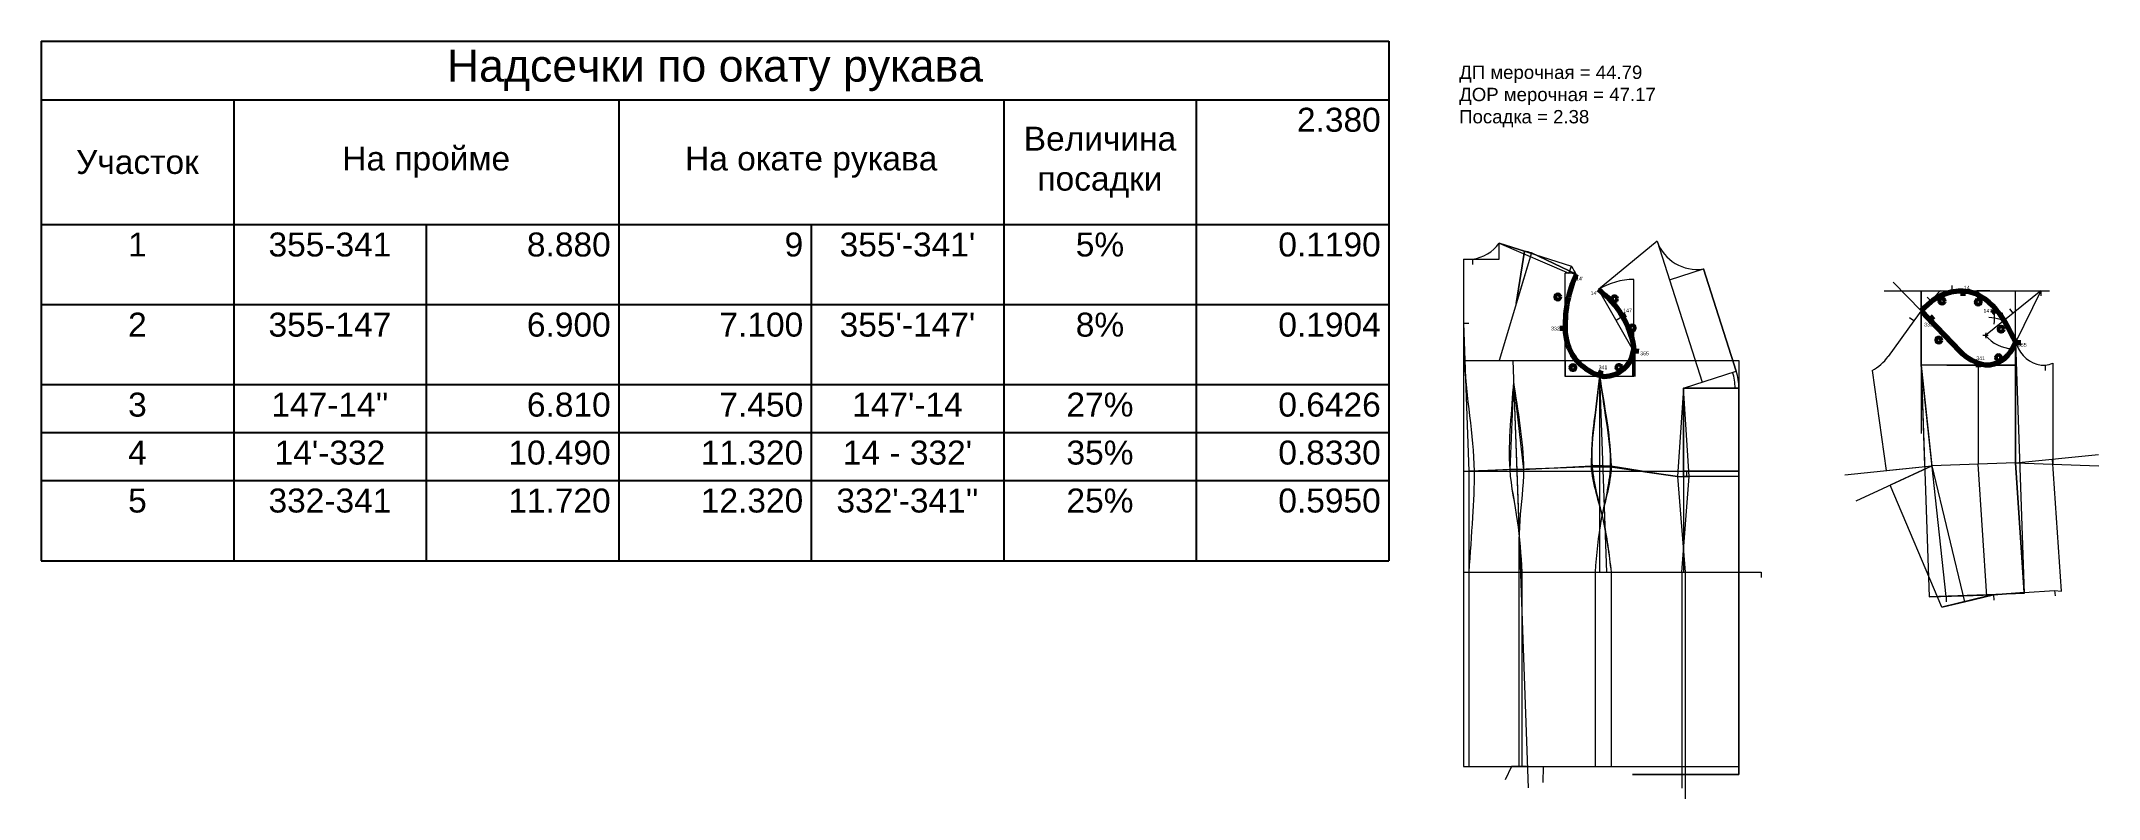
# Model space of a CAD drawing. Header units: millimetres. Extents: x 1492 to 1878, y 1082 to 1224.
import ezdxf

# ---------------------------------------------------------------- set-up
doc = ezdxf.new("R2010")
doc.units = ezdxf.units.MM
for name, color, linetype, lineweight in [('Greed Bild', 2, 'Continuous', 13), ('IMC', 254, 'Continuous', 60), ('MC', 7, 'Continuous', 40), ('Notches', 40, 'Continuous', 50), ('Valera', 10, 'Continuous', 70), ('ВC', 60, 'Continuous', 60)]:
    doc.layers.add(name, color=color, linetype=linetype, lineweight=lineweight)
doc.styles.get("Standard").update_dxf_attribs({"font": 'arial.ttf'})

# ---------------------------------------------------------------- blocks, each defined once
blk = doc.blocks.new('*T1')
at = {"layer": 'Notches', "color": 0, "linetype": 'ByBlock', "lineweight": -2, "transparency": 16777216}
for p, q in [((0, 0), (252.98, 0)), ((0, 0), (0, -97.5)), ((252.98, 0), (252.98, -97.5)), ((0, -11), (252.98, -11)), ((36.14, -11), (36.14, -97.5)), ((108.42, -11), (108.42, -97.5)), ((180.7, -11), (180.7, -97.5)), ((216.84, -11), (216.84, -97.5)), ((0, -34.41), (252.98, -34.41)), ((72.28, -34.41), (72.28, -97.5)), ((144.56, -34.41), (144.56, -97.5)), ((0, -49.45), (252.98, -49.45)), ((0, -64.46), (252.98, -64.46)), ((0, -73.46), (252.98, -73.46)), ((0, -82.46), (252.98, -82.46)), ((0, -97.5), (252.98, -97.5))]:
    blk.add_line(p, q, dxfattribs=at)
at = {"layer": 'Notches', "color": 0, "transparency": 16777216}
for s, insert, char_height, width, attachment_point in [('Надсечки по окату рукава', (126.49, -5.5), 6, 249.9751, 5), ('2.380', (251.48, -12.5), 4.5, 33.1393, 3), ('Величина посадки', (198.77, -22.7), 4.5, 33.1393, 5), ('Участок', (18.07, -22.7), 4.5, 33.1393, 5), ('На пройме', (72.28, -22.7), 4.5, 69.2786, 5), ('На окате рукава', (144.56, -22.7), 4.5, 69.2786, 5), ('1', (18.07, -35.91), 4.5, 33.1393, 2), ('355-341', (54.21, -35.91), 4.5, 33.1393, 2), ('8.880', (106.92, -35.91), 4.5, 33.1393, 3), ('9', (143.06, -35.91), 4.5, 33.1393, 3), ("355'-341'", (162.63, -35.91), 4.5, 33.1393, 2), ('5%', (198.77, -35.91), 4.5, 33.1393, 2), ('0.1190', (251.48, -35.91), 4.5, 33.1393, 3), ('2', (18.07, -50.95), 4.5, 33.1393, 2), ('355-147', (54.21, -50.95), 4.5, 33.1393, 2), ('6.900', (106.92, -50.95), 4.5, 33.1393, 3), ('7.100', (143.06, -50.95), 4.5, 33.1393, 3), ("355'-147'", (162.63, -50.95), 4.5, 33.1393, 2), ('8%', (198.77, -50.95), 4.5, 33.1393, 2), ('0.1904', (251.48, -50.95), 4.5, 33.1393, 3), ('3', (18.07, -65.96), 4.5, 33.1393, 2), ("147-14''", (54.21, -65.96), 4.5, 33.1393, 2), ('6.810', (106.92, -65.96), 4.5, 33.1393, 3), ('7.450', (143.06, -65.96), 4.5, 33.1393, 3), ("147'-14", (162.63, -65.96), 4.5, 33.1393, 2), ('27%', (198.77, -65.96), 4.5, 33.1393, 2), ('0.6426', (251.48, -65.96), 4.5, 33.1393, 3), ('4', (18.07, -74.96), 4.5, 33.1393, 2), ("14'-332", (54.21, -74.96), 4.5, 33.1393, 2), ('10.490', (106.92, -74.96), 4.5, 33.1393, 3), ('11.320', (143.06, -74.96), 4.5, 33.1393, 3), ("14 - 332'", (162.63, -74.96), 4.5, 33.1393, 2), ('35%', (198.77, -74.96), 4.5, 33.1393, 2), ('0.8330', (251.48, -74.96), 4.5, 33.1393, 3), ('5', (18.07, -83.96), 4.5, 33.1393, 2), ('332-341', (54.21, -83.96), 4.5, 33.1393, 2), ('11.720', (106.92, -83.96), 4.5, 33.1393, 3), ('12.320', (143.06, -83.96), 4.5, 33.1393, 3), ("332'-341''", (162.63, -83.96), 4.5, 33.1393, 2), ('25%', (198.77, -83.96), 4.5, 33.1393, 2), ('0.5950', (251.48, -83.96), 4.5, 33.1393, 3)]:
    blk.add_mtext(s, dxfattribs=dict(at, insert=insert, char_height=char_height, width=width, attachment_point=attachment_point))

msp = doc.modelspace()

# ---------------------------------------------------------------- linework, layer by layer
at = {"layer": 'Greed Bild'}
for p, q in [((1765.68, 1183.49), (1765.68, 1186.49)), ((1765.68, 1186.49), (1778.78, 1180.87)), ((1760.68, 1183.49), (1760.68, 1182.49)), ((1778.08, 1164.49), (1778.08, 1180.89)), ((1778.08, 1180.89), (1778.08, 1180.89)), ((1778.08, 1180.89), (1778.08, 1180.89)), ((1778.08, 1180.89), (1778.08, 1180.89)), ((1839.68, 1179.21), (1844.9, 1173.78)), ((1850.73, 1177.58), (1850.73, 1178.58)), ((1790.92, 1166.3), (1784.31, 1177.78)), ((1837.98, 1177.58), (1869.03, 1177.58)), ((1844.9, 1173.78), (1848.56, 1177.59)), ((1844.9, 1177.58), (1844.9, 1173.78)), ((1846.73, 1175.68), (1846.01, 1176.38)), ((1848.56, 1177.59), (1846.73, 1175.68)), ((1852.9, 1177.58), (1857.8, 1177.58)), ((1857.8, 1177.58), (1855.35, 1177.58)), ((1855.35, 1177.58), (1859.93, 1173.28)), ((1867.4, 1177.58), (1857, 1169.18)), ((1862.6, 1163.58), (1862.6, 1177.58)), ((1867.4, 1177.58), (1862.6, 1167.87)), ((1867.4, 1177.58), (1867.4, 1176.59)), ((1758.98, 1171.49), (1759.98, 1171.49)), ((1778.08, 1170.49), (1777.08, 1170.49)), ((1778.08, 1161.49), (1778.08, 1170.49)), ((1787.62, 1172.04), (1788.86, 1172.78)), ((1844.9, 1173.78), (1843.55, 1171.91)), ((1844.9, 1173.78), (1846.5, 1172.12)), ((1846.5, 1172.12), (1852.21, 1166.18)), ((1862.2, 1173.38), (1861.57, 1174.16)), ((1790.98, 1161.49), (1790.98, 1167.09)), ((1862.6, 1167.93), (1862.6, 1167.93)), ((1862.6, 1167.87), (1863.6, 1167.87)), ((1862.6, 1167.87), (1863.18, 1166.7)), ((1778.08, 1164.49), (1790.98, 1164.49)), ((1778.08, 1164.49), (1778.08, 1161.49)), ((1790.98, 1164.49), (1790.98, 1161.49)), ((1862.6, 1163.58), (1844.9, 1163.58)), ((1849.7, 1163.58), (1862.6, 1163.58)), ((1849.7, 1163.58), (1857, 1163.58)), ((1790.98, 1161.49), (1778.08, 1161.49))]:
    msp.add_line(p, q, dxfattribs=at)
at = {"layer": 'Greed Bild', "lineweight": 20}
msp.add_line((1771.77, 1184.68), (1780.13, 1180.68), dxfattribs=at)
at = {"layer": 'Greed Bild'}
for centre, radius, start, end in [((1768.9, 1175.16), 9.94, 73.1972, 81.1972), ((1765.68, 1186.49), 14.26, 336.7665, 342.3833), ((1768.9, 1175.16), 12.52, 26.2036, 34.0976), ((1778.08, 1170.49), 10.4, 78.6168, 90), ((1857, 1163.58), 9, 72.1594, 86.0835), ((1849.7, 1172.58), 9, 352.0083, 5.9324), ((1857.8, 1177.58), 4.8, 291.4908, 300.3617), ((1857, 1163.58), 5.6, 84.7504, 95.2496), ((1862.6, 1169.18), 5.6, 174.7504, 185.2496), ((1862.2, 1173.38), 6.68, 218.9275, 268.4568), ((1831.43, 1170.51), 9, 298.1646, 324.1293), ((1858.7, 1172.42), 9, 249.8556, 259.1215)]:
    msp.add_arc(centre, radius, start, end, dxfattribs=at)
at = {"layer": 'IMC', "color": 254, "lineweight": 20, "true_color": 0xcecce6}
msp.add_line((1780.13, 1180.68), (1771.77, 1184.68), dxfattribs=at)
at = {"layer": 'IMC', "color": 254, "true_color": 0xcecce6}
msp.add_line((1784.53, 1161.49), (1784.53, 1161.7), dxfattribs=at)
at = {"layer": 'MC', "color": 254, "lineweight": 20, "true_color": 0xcecce6}
for p, q in [((1765.68, 1186.49), (1779.27, 1182.18)), ((1770.42, 1184.98), (1765.68, 1186.49)), ((1770.42, 1184.98), (1765.68, 1186.49)), ((1770.42, 1184.98), (1765.68, 1186.49)), ((1795.32, 1186.85), (1784.31, 1177.78)), ((1795.32, 1186.85), (1784.31, 1177.78)), ((1795.32, 1186.85), (1784.31, 1177.78)), ((1795.32, 1186.85), (1784.31, 1177.78)), ((1795.32, 1186.85), (1803.8, 1160.42)), ((1758.98, 1183.49), (1758.98, 1088.29)), ((1758.98, 1183.49), (1758.98, 1124.79)), ((1758.98, 1183.49), (1765.68, 1183.49)), ((1758.98, 1183.49), (1760.68, 1183.49)), ((1758.98, 1183.49), (1758.98, 1171.49)), ((1758.98, 1183.49), (1760.68, 1183.49)), ((1758.98, 1183.49), (1758.98, 1171.49)), ((1758.98, 1183.49), (1760.68, 1183.49)), ((1758.98, 1183.49), (1758.98, 1171.49)), ((1758.98, 1183.49), (1760.68, 1183.49)), ((1771.77, 1184.68), (1765.68, 1164.49)), ((1770.42, 1184.98), (1768.9, 1175.16)), ((1768.9, 1175.16), (1770.42, 1184.98)), ((1768.9, 1175.16), (1770.42, 1184.98)), ((1768.9, 1175.16), (1770.42, 1184.98)), ((1771.77, 1184.68), (1768.9, 1175.16)), ((1771.77, 1184.68), (1768.9, 1175.16)), ((1771.77, 1184.68), (1768.9, 1175.16)), ((1780.13, 1180.68), (1771.77, 1184.68)), ((1790.98, 1164.49), (1790.98, 1179.69)), ((1797.64, 1179.61), (1804.02, 1181.66)), ((1804.02, 1181.66), (1810.18, 1162.47)), ((1810.18, 1162.47), (1804.02, 1181.66)), ((1810.18, 1162.47), (1804.02, 1181.66)), ((1810.18, 1162.47), (1804.02, 1181.66)), ((1844.9, 1163.58), (1844.9, 1177.59)), ((1844.9, 1163.58), (1844.9, 1177.58)), ((1758.98, 1171.49), (1759.98, 1143.69)), ((1758.98, 1171.49), (1759.98, 1143.69)), ((1758.98, 1171.49), (1759.98, 1143.69)), ((1843.55, 1171.91), (1838.72, 1165.23)), ((1843.55, 1171.91), (1842.73, 1172.48)), ((1844.9, 1173.78), (1844.9, 1163.58)), ((1862.6, 1167.93), (1862.6, 1145.29)), ((1862.6, 1167.87), (1864.25, 1120.73)), ((1862.6, 1145.29), (1862.6, 1167.87)), ((1758.98, 1164.49), (1810.68, 1164.49)), ((1768.23, 1164.49), (1771.11, 1084.29)), ((1768.23, 1164.49), (1769.66, 1124.79)), ((1810.68, 1164.49), (1810.68, 1143.69)), ((1844.9, 1163.58), (1844.9, 1150.81)), ((1844.9, 1163.58), (1846.42, 1120.11)), ((1844.9, 1163.58), (1845.56, 1144.69)), ((1849.59, 1120.22), (1844.9, 1163.58)), ((1844.9, 1163.58), (1846.94, 1144.74)), ((1855.59, 1163.58), (1855.59, 1145.04)), ((1868.2, 1163.58), (1868.2, 1162.58)), ((1869.61, 1163.97), (1869.61, 1163.58)), ((1869.61, 1163.58), (1869.61, 1145.04)), ((1768.37, 1160.49), (1767.67, 1143.97)), ((1768.37, 1160.49), (1770.26, 1144.01)), ((1784.53, 1161.49), (1784.53, 1124.79)), ((1784.53, 1161.49), (1785.85, 1124.79)), ((1784.53, 1161.49), (1784.53, 1124.79)), ((1784.53, 1161.49), (1785.85, 1124.79)), ((1800.28, 1159.29), (1799.18, 1142.69)), ((1800.28, 1159.29), (1799.18, 1142.69)), ((1800.28, 1159.29), (1810.18, 1162.47)), ((1800.28, 1159.29), (1810.18, 1162.47)), ((1800.28, 1159.29), (1810.18, 1162.47)), ((1800.28, 1159.29), (1810.18, 1162.47)), ((1800.28, 1142.69), (1800.28, 1159.29)), ((1800.28, 1159.29), (1810.68, 1159.29)), ((1800.28, 1159.29), (1809.98, 1159.29)), ((1810.68, 1159.29), (1800.28, 1159.29)), ((1810.68, 1159.29), (1800.28, 1159.29)), ((1800.28, 1159.29), (1800.28, 1142.69)), ((1801.38, 1142.69), (1800.28, 1159.29)), ((1810.68, 1159.29), (1800.28, 1159.29)), ((1800.28, 1159.29), (1800.28, 1142.69)), ((1801.38, 1142.69), (1800.28, 1159.29)), ((1810.68, 1086.79), (1810.68, 1159.29)), ((1810.68, 1086.79), (1810.68, 1159.29)), ((1810.68, 1086.79), (1810.68, 1159.29)), ((1835.68, 1162.58), (1838.32, 1143.83)), ((1758.98, 1143.69), (1810.68, 1143.69)), ((1758.98, 1143.69), (1759.98, 1143.69)), ((1785.14, 1144.59), (1759.98, 1143.69)), ((1768.97, 1144.01), (1759.98, 1143.69)), ((1759.98, 1143.69), (1759.98, 1088.29)), ((1759.98, 1143.69), (1800.88, 1143.69)), ((1759.98, 1143.69), (1759.98, 1088.29)), ((1759.98, 1143.69), (1759.98, 1088.29)), ((1759.98, 1143.69), (1759.98, 1088.29)), ((1767.67, 1144.01), (1760.98, 1143.73)), ((1768.97, 1144.01), (1767.67, 1144.01)), ((1767.67, 1144.01), (1770.27, 1144.01)), ((1767.67, 1144.01), (1770.27, 1144.01)), ((1770.26, 1144.01), (1782.93, 1144.69)), ((1783.14, 1144.52), (1770.26, 1144.01)), ((1785.13, 1144.69), (1782.93, 1144.69)), ((1783.14, 1144.52), (1786.53, 1144.52)), ((1784.53, 1144.69), (1786.73, 1144.69)), ((1784.53, 1144.52), (1786.53, 1144.52)), ((1786.53, 1144.52), (1799.18, 1142.69)), ((1799.18, 1142.69), (1786.53, 1144.52)), ((1786.73, 1144.69), (1799.18, 1142.69)), ((1810.68, 1143.69), (1800.28, 1143.69)), ((1800.88, 1143.69), (1800.88, 1142.69)), ((1810.68, 1143.69), (1810.68, 1124.79)), ((1810.68, 1143.69), (1810.68, 1086.79)), ((1810.68, 1143.69), (1810.68, 1142.69)), ((1810.68, 1143.69), (1810.68, 1142.69)), ((1830.56, 1143.01), (1846.94, 1144.74)), ((1832.71, 1138.16), (1846.94, 1144.74)), ((1838.32, 1143.83), (1846.94, 1144.74)), ((1846.94, 1144.74), (1839.07, 1141.11)), ((1862.6, 1145.29), (1846.94, 1144.74)), ((1846.94, 1144.74), (1853.02, 1119.22)), ((1846.94, 1144.74), (1853.02, 1119.22)), ((1857.26, 1120.23), (1855.59, 1145.04)), ((1862.6, 1145.29), (1878.2, 1146.84)), ((1862.6, 1145.29), (1864.24, 1120.92)), ((1864.24, 1120.92), (1862.6, 1145.29)), ((1862.6, 1145.29), (1878.26, 1144.74)), ((1863.39, 1145.32), (1863.39, 1145.32)), ((1871.25, 1121.17), (1869.58, 1145.98)), ((1799.18, 1142.69), (1801.38, 1142.69)), ((1799.18, 1142.69), (1800.58, 1124.79)), ((1799.18, 1142.69), (1801.38, 1142.69)), ((1799.18, 1142.69), (1800.58, 1124.79)), ((1799.98, 1124.79), (1801.38, 1142.69)), ((1799.98, 1124.79), (1801.38, 1142.69)), ((1810.68, 1142.69), (1800.28, 1142.69)), ((1800.28, 1142.69), (1800.28, 1124.79)), ((1810.68, 1142.69), (1800.28, 1142.69)), ((1800.28, 1142.69), (1800.28, 1124.79)), ((1810.68, 1142.69), (1801.38, 1142.69)), ((1848.78, 1118.21), (1839.07, 1141.11)), ((1758.98, 1124.79), (1810.68, 1124.79)), ((1759.98, 1124.79), (1814.88, 1124.79)), ((1759.98, 1124.79), (1759.98, 1088.29)), ((1759.98, 1124.79), (1759.98, 1088.29)), ((1769.36, 1124.79), (1769.36, 1088.29)), ((1769.96, 1124.79), (1769.96, 1088.29)), ((1783.68, 1124.78), (1783.68, 1088.29)), ((1783.68, 1124.78), (1783.68, 1088.29)), ((1786.7, 1124.79), (1786.7, 1088.29)), ((1786.7, 1124.79), (1786.7, 1088.29)), ((1799.98, 1124.79), (1799.98, 1084.24)), ((1799.98, 1124.79), (1799.98, 1084.24)), ((1800.58, 1124.79), (1800.58, 1082.22)), ((1800.58, 1124.79), (1800.58, 1082.22)), ((1814.88, 1124.79), (1814.88, 1123.79)), ((1864.25, 1120.73), (1846.42, 1120.11)), ((1846.42, 1120.11), (1852.75, 1120.33)), ((1852.75, 1120.33), (1849.59, 1120.22)), ((1864.25, 1120.73), (1852.75, 1120.33)), ((1852.75, 1120.33), (1858.5, 1120.53)), ((1858.5, 1120.53), (1853.02, 1119.22)), ((1853.02, 1119.22), (1858.5, 1120.53)), ((1858.5, 1120.53), (1857.26, 1120.23)), ((1864.24, 1120.92), (1858.5, 1120.53)), ((1858.5, 1120.53), (1864.24, 1120.92)), ((1864.24, 1120.92), (1858.5, 1120.53)), ((1858.5, 1120.53), (1858.53, 1119.53)), ((1864.24, 1120.92), (1869.97, 1121.3)), ((1869.97, 1121.3), (1870.07, 1120.31)), ((1869.97, 1121.3), (1871.25, 1121.17)), ((1857.26, 1120.23), (1848.78, 1118.21)), ((1848.78, 1118.21), (1853.02, 1119.22)), ((1849.59, 1120.22), (1849.62, 1119.22)), ((1758.98, 1088.29), (1810.68, 1088.29)), ((1759.98, 1088.29), (1773.37, 1088.29)), ((1767.97, 1088.29), (1766.8, 1085.78)), ((1770.97, 1088.29), (1767.97, 1088.29)), ((1770.97, 1088.29), (1773.97, 1088.29)), ((1773.97, 1088.29), (1773.91, 1085.31)), ((1810.68, 1086.79), (1790.71, 1086.79)), ((1790.71, 1086.79), (1810.68, 1086.79)), ((1790.71, 1086.79), (1810.68, 1086.79)), ((1790.71, 1086.79), (1810.68, 1086.79))]:
    msp.add_line(p, q, dxfattribs=at)
at = {"layer": 'MC', "color": 254, "true_color": 0xcecce6}
msp.add_line((1784.53, 1161.49), (1784.53, 1161.7), dxfattribs=at)
at = {"layer": 'MC', "color": 254, "lineweight": 20, "true_color": 0xcecce6}
for centre, radius, start, end in [((1759.62, 1190.91), 7.5, 278.0882, 323.8393), ((1759.62, 1190.91), 7.5, 278.0882, 323.8393), ((1759.62, 1190.91), 7.5, 278.0882, 323.8393), ((1759.62, 1190.91), 7.5, 278.0882, 323.8393), ((1802.84, 1189.57), 8, 199.9018, 278.4791), ((1802.84, 1189.57), 8, 199.9018, 278.4791), ((1802.84, 1189.57), 8, 199.9018, 278.4791), ((1802.84, 1189.57), 8, 199.9018, 278.4791), ((1790.98, 1167.09), 12.6, 90, 121.9381), ((1868.2, 1169.18), 5.6, 206.3087, 270.0009), ((1866.5, 1172.42), 9, 280.8794, 290.1453), ((1800.28, 1159.29), 9.7, 0, 17.7917), ((1800.28, 1159.29), 10.4, 0, 17.7917)]:
    msp.add_arc(centre, radius, start, end, dxfattribs=at)
for points in [[(1758.98, 1171.49), (1759.11, 1164.49), (1760.98, 1143.73), (1760.68, 1135.06), (1759.98, 1124.79)], [(1768.37, 1160.49), (1767.77, 1152.26), (1767.67, 1144.01), (1769.06, 1134.4), (1769.96, 1124.79)], [(1768.37, 1160.49), (1769.57, 1152.27), (1770.26, 1144.01), (1769.56, 1134.43), (1769.36, 1124.79)], [(1784.53, 1161.7), (1783.58, 1153.13), (1783.14, 1144.52), (1785.16, 1134.7), (1786.7, 1124.79)], [(1784.53, 1161.7), (1783.48, 1153.09), (1783.44, 1152.77), (1782.93, 1144.69)], [(1784.53, 1161.7), (1785.77, 1153.05), (1786.53, 1144.52), (1784.86, 1134.69), (1783.68, 1124.79)], [(1784.53, 1161.7), (1785.88, 1153.19), (1786, 1152.44), (1786.73, 1144.69)]]:
    msp.add_spline(points, degree=3, dxfattribs=at)
for points, knots in [([(1767.67, 1144.01), (1767.9, 1140.79), (1769.3, 1134.45), (1769.74, 1128), (1769.96, 1124.79)], [16.501976, 16.501976, 16.501976, 16.501976, 26.210935, 35.867716, 35.867716, 35.867716, 35.867716]), ([(1770.26, 1144.01), (1770.25, 1140.82), (1769.32, 1134.43), (1769.35, 1128.01), (1769.36, 1124.79)], [16.594831, 16.594831, 16.594831, 16.594831, 26.199453, 35.84598, 35.84598, 35.84598, 35.84598]), ([(1782.93, 1144.69), (1783.17, 1141.32), (1785.55, 1134.82), (1786.32, 1128.11), (1786.7, 1124.79)], [17.083642, 17.083642, 17.083642, 17.083642, 27.321765, 37.347906, 37.347906, 37.347906, 37.347906]), ([(1786.73, 1144.69), (1786.62, 1141.34), (1784.46, 1134.79), (1783.94, 1128.1), (1783.68, 1124.79)], [17.15007, 17.15007, 17.15007, 17.15007, 27.324398, 37.29344, 37.29344, 37.29344, 37.29344])]:
    msp.add_open_spline(points, degree=3, knots=knots, dxfattribs=at)
at = {"layer": 'Notches'}
msp.add_line((1790.98, 1161.49), (1790.98, 1166.29), dxfattribs=at)
for centre in [(1776.69, 1176.4), (1787.34, 1176.06), (1848.82, 1175.64), (1855.63, 1175.45), (1790.68, 1170.59), (1859.92, 1170.36), (1848.2, 1168.32), (1779.54, 1163.15), (1788.16, 1163.19), (1859.43, 1165.03)]:
    msp.add_circle(centre, 0.504, dxfattribs=at)
at = {"layer": 'Valera'}
for p, q in [((1852.74, 1177.59), (1852.74, 1176.59)), ((1778.39, 1170.49), (1777.08, 1170.49)), ((1788.86, 1172.78), (1789.46, 1173.13)), ((1846.5, 1172.12), (1847.23, 1172.8)), ((1859, 1173.97), (1858.24, 1173.33)), ((1862.6, 1167.87), (1863.6, 1167.87)), ((1791.91, 1166.16), (1790.92, 1166.3)), ((1855.59, 1163.97), (1855.59, 1163.26)), ((1784.53, 1161.7), (1784.88, 1162.63))]:
    msp.add_line(p, q, dxfattribs=at)
msp.add_lwpolyline([(1780.13, 1180.68, 0.111617), (1778.08, 1170.49, 0.337412), (1784.53, 1161.7, 0.024313), (1785.38, 1161.49, 0.373238), (1790.92, 1166.3, 0.035489), (1790.98, 1167.09, 0.089992), (1788.86, 1172.78, 0.100407), (1784.31, 1177.78)], format="xyb", dxfattribs=at)
msp.add_lwpolyline([(1844.9, 1173.78), (1845.62, 1174.51), (1846.7, 1175.5), (1847.16, 1175.85), (1848.03, 1176.41), (1848.69, 1176.74), (1849.91, 1177.2), (1850.57, 1177.36), (1851.93, 1177.56), (1852.74, 1177.58), (1853.9, 1177.44), (1854.94, 1177.1), (1855.46, 1176.86), (1856.73, 1176.14), (1857.64, 1175.43), (1858.29, 1174.8), (1859, 1173.97), (1859.59, 1173.21), (1860.44, 1171.96), (1860.71, 1171.51), (1861.21, 1170.62), (1861.69, 1169.71), (1862.15, 1168.79), (1862.6, 1167.87), (1862.02, 1166.7, -0.285279), (1857, 1163.58, -0.154945), (1852.21, 1166.18)], format="xyb", close=True, dxfattribs=at)
at = {"layer": 'ВC', "lineweight": 20}
msp.add_line((1780.13, 1180.68), (1771.77, 1184.68), dxfattribs=at)

# ---------------------------------------------------------------- block references
msp.add_blockref('*T1', (1491.97, 1224.41))

# ---------------------------------------------------------------- texts
at = {"layer": 'Notches', "attachment_point": 1}
for s, width, insert, char_height in [('ДП мерочная = 44.79\\PДОР мерочная = 47.17\\PПосадка = 2.38', 48.8929, (1758.18, 1219.82), 2.5), ("14'", 1.1634, (1780.13, 1180.21), 0.7), ('14', 1.1634, (1852.94, 1178.51), 0.7), ('4', 1.1634, (1776.53, 1176.76), 0.7), ("14''", 1.1634, (1782.85, 1177.48), 0.7), ('3', 1.1634, (1787.18, 1176.42), 0.7), ('4', 1.1634, (1848.65, 1176), 0.7), ('3', 1.1634, (1855.46, 1175.81), 0.7), ('332', 1.1634, (1775.42, 1170.83), 0.7), ('147', 1.1634, (1788.98, 1174.21), 0.7), ('2', 1.1634, (1790.51, 1170.94), 0.7), ("332'", 1.1634, (1845.47, 1171.57), 0.7), ("147'", 1.1634, (1856.61, 1174.15), 0.7), ('2', 1.1634, (1859.76, 1170.72), 0.7), ('5', 1.1634, (1848.04, 1168.68), 0.7), ('355', 1.1634, (1863.07, 1167.78), 0.7), ('5', 1.1634, (1779.38, 1163.51), 0.7), ('341', 1.1634, (1784.36, 1163.55), 0.7), ('1', 1.1634, (1787.99, 1163.54), 0.7), ('355', 1.1634, (1792.17, 1166.16), 0.7), ('341', 1.1634, (1855.25, 1165.26), 0.7), ('1', 1.1634, (1859.26, 1165.39), 0.7)]:
    msp.add_mtext_dynamic_manual_height_columns(s, width=width, gutter_width=12.5, heights=[0], dxfattribs=dict(at, insert=insert, char_height=char_height))

doc.saveas('drawing.dxf')
